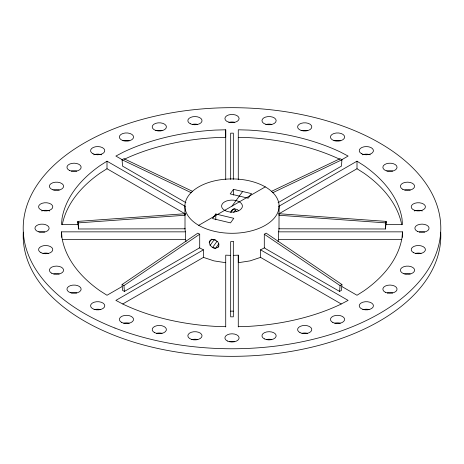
<?xml version="1.0" encoding="UTF-8"?>
<svg xmlns="http://www.w3.org/2000/svg" width="464" height="464" viewBox="0 0 464 464"><rect width="100%" height="100%" fill="white"/><g stroke="black" fill="none" stroke-linecap="round" stroke-linejoin="round"><path stroke-width="0.7" d="M225.724 179.62L225.724 129.787L215.255 130.082A170.804 98.612 0 0 0 123.639 151.995L115.878 156.055L122.757 160.028M238.276 326.992L238.276 255.159L233.363 255.351M271.481 191.348L340.06 158.682L341.927 159.761L341.469 166.1L278.093 202.693M339.596 291.421L340.06 285.615L341.927 284.536L266.162 233.137L264.294 234.216L264.294 247.759L266.179 249.035L339.596 291.421L341.469 290.342L341.927 284.536M277.948 241.448L278.649 239.401L278.649 231.849L402.497 231.849L401.986 237.887A170.804 98.612 0 0 1 364.037 290.783L357.002 295.266L341.985 286.595M385.706 225.434L385.485 228.984L278.992 228.798L279.079 206.103A47.079 27.179 0 0 0 208.458 182.567A47.079 27.179 0 0 0 208.458 229.645A47.079 27.179 0 0 0 279.079 206.103M385.851 224.083L386.141 221.386L278.992 213.73L279.079 214.501M385.485 228.984L386.141 221.386M77.859 222.911L185.008 215.255L185.008 213.73L77.859 221.386L78.515 228.984L185.008 228.798L185.008 213.73M279.079 228.224L278.649 231.849M209.235 242.539L210.14 240.265L212.518 239.372L215.534 240.091L218.039 242.15L219.002 244.876L218.039 247.225L215.534 248.304L213.985 247.996L212.518 247.579L210.14 245.334L209.235 242.539L211.694 239.105M230.811 212.205L231.669 210.256L234.413 208.852L237.429 209.571L238.571 210.871M215.789 213.997L212.5 218.579L230.509 222.882L233.798 218.3L215.789 213.997L215.789 219.785M233.491 189.324L230.202 193.906L248.211 198.209L251.5 193.633L233.491 189.324L233.491 195.112M230.95 212.268L233.479 208.742M210.14 245.334L214.258 239.592M233.659 212.553L235.254 210.331L234.697 208.672M217.088 241.21L212.518 247.579L215.534 248.304L218.857 243.67M218.039 247.225L218.863 246.077M232 206.103L242.649 191.516M122.073 284.536L197.838 233.137L199.706 234.216L199.706 247.759L124.404 291.421L122.531 290.342L122.073 284.536L123.94 285.615L124.404 291.421M123.94 285.615L199.706 234.216M185.194 206.323L106.998 161.182L99.963 165.665A170.804 98.612 0 0 0 62.014 218.556L61.503 224.599L78.161 224.599M106.998 161.182L106.998 168.734L99.963 173.217A170.804 98.612 0 0 0 62.269 224.738M185.907 202.693L122.531 166.1L122.073 159.761L123.94 158.682L192.519 191.348M198.708 225.324L265.292 186.882M122.015 286.595L106.998 295.266L99.963 290.783A170.804 98.612 0 0 1 62.014 237.887L61.503 231.849L185.351 231.849L185.351 239.401L186.052 241.448M341.243 160.028L348.122 156.055L340.356 151.995A170.804 98.612 0 0 0 248.745 130.082L238.276 129.787L238.276 179.62M122.757 303.972L203.452 257.387L203.452 249.829L115.878 300.394L123.644 304.454A170.804 98.612 0 0 0 215.255 326.36L225.724 326.662M278.806 206.323L357.002 161.182L364.037 165.665A170.804 98.612 0 0 1 401.986 218.556L402.497 224.599L385.839 224.599M278.806 213.875L357.002 168.734L357.002 161.182M264.712 247.735L260.548 249.829L260.548 257.387L341.243 303.972M272.693 192.74L341.927 159.761M260.548 257.387L250.015 260.89L238.276 262.711L238.276 255.159M238.276 326.662L248.745 326.36A170.804 98.612 0 0 0 340.356 304.454L348.122 300.394L260.548 249.829M62.228 239.401L185.351 239.401M278.649 239.401L401.772 239.401M230.678 311.141L233.322 311.141M238.276 137.338L248.745 137.64A170.804 98.612 0 0 1 339.741 159.256M230.637 255.351L225.724 255.159L225.724 326.992M278.992 215.255L386.141 222.911M225.724 262.711L213.985 260.89L203.452 257.387M215.534 240.091L212.518 239.372M203.452 249.829L199.288 247.735M122.073 159.761L191.307 192.74M106.998 168.734L185.194 213.875M357.002 168.734L364.037 173.217A170.804 98.612 0 0 1 401.731 224.738M264.294 234.216L340.06 285.615M235.254 210.331L236.721 211.619M185.351 231.849L184.921 228.224M77.859 221.386L78.149 224.083M78.294 225.434L78.515 228.984M402.497 231.849L402.497 237.342M233.322 179.411L233.322 133.156L230.678 133.156L230.678 179.411M225.724 129.787L225.724 137.338L215.255 137.64A170.804 98.612 0 0 0 124.259 159.256M184.921 206.103L184.921 214.501M61.503 231.849L61.503 237.342M440.707 232.191A208.8 120.547 0 0 1 232 356.329A208.8 120.547 0 0 1 23.293 232.191M93.728 154.814A7.105 4.101 0 0 1 101.616 154.814M71.328 171.054A7.105 4.101 0 0 1 76.763 171.054M123.743 140.795A7.105 4.101 0 0 1 129.178 140.795M53.772 190.014A7.105 4.101 0 0 1 59.212 190.014M156.583 130.657A7.105 4.101 0 0 1 162.023 130.657M41.737 210.969A7.105 4.101 0 0 1 49.631 210.969M229.28 122.31A7.105 4.101 0 0 1 234.72 122.31M192.224 124.416A7.105 4.101 0 0 1 197.658 124.416M42.966 253.385A7.105 4.101 0 0 1 48.401 253.385M39.312 231.988A7.105 4.101 0 0 1 44.753 231.988M53.772 273.957A7.105 4.101 0 0 1 59.212 273.957M362.384 154.814A7.105 4.101 0 0 1 370.272 154.814M334.822 140.795A7.105 4.101 0 0 1 340.257 140.795M94.952 309.54A7.105 4.101 0 0 1 100.392 309.54M71.328 292.923A7.105 4.101 0 0 1 76.763 292.923M301.977 130.657A7.105 4.101 0 0 1 307.417 130.657M266.342 124.416A7.105 4.101 0 0 1 271.776 124.416M387.237 171.054A7.105 4.101 0 0 1 392.672 171.054M414.369 210.969A7.105 4.101 0 0 1 422.263 210.969M156.583 333.314A7.105 4.101 0 0 1 162.023 333.314M123.743 323.182A7.105 4.101 0 0 1 129.178 323.182M404.788 190.014A7.105 4.101 0 0 1 410.228 190.014M229.28 341.666A7.105 4.101 0 0 1 234.72 341.666M192.224 339.555A7.105 4.101 0 0 1 197.658 339.555M415.599 253.385A7.105 4.101 0 0 1 421.034 253.385M419.247 231.988A7.105 4.101 0 0 1 424.688 231.988M266.342 339.555A7.105 4.101 0 0 1 271.776 339.555M404.788 273.957A7.105 4.101 0 0 1 410.228 273.957M363.608 309.54A7.105 4.101 0 0 1 369.048 309.54M334.822 323.182A7.105 4.101 0 0 1 340.257 323.182M301.977 333.314A7.105 4.101 0 0 1 307.417 333.314M387.237 292.923A7.105 4.101 0 0 1 392.672 292.923M233.322 241.622L230.678 241.622L230.678 316.837L233.322 316.837L233.322 241.622M114.968 328.054A208.8 120.547 0 0 0 440.266 236.826A208.8 120.547 0 0 0 140.766 119.793A208.8 120.547 0 0 0 114.968 328.054M92.991 153.752A7.105 4.101 0 0 0 104.638 151.473A7.105 4.101 0 0 0 95.387 146.786A7.105 4.101 0 0 0 92.991 153.752M69.362 170.375A7.105 4.101 0 0 0 81.014 168.09A7.105 4.101 0 0 0 71.763 163.409A7.105 4.101 0 0 0 69.362 170.375M122.908 140.58A7.105 4.101 0 0 0 133.562 137.031A7.105 4.101 0 0 0 122.908 133.481A7.105 4.101 0 0 0 122.908 140.58M52.942 189.805A7.105 4.101 0 0 0 63.597 186.25A7.105 4.101 0 0 0 52.942 182.7A7.105 4.101 0 0 0 52.942 189.805M155.753 130.448A7.105 4.101 0 0 0 166.408 126.892A7.105 4.101 0 0 0 155.753 123.343A7.105 4.101 0 0 0 155.753 130.448M386.402 170.839A7.105 4.101 0 0 0 397.056 167.289A7.105 4.101 0 0 0 386.402 163.74A7.105 4.101 0 0 0 386.402 170.839M361.642 153.752A7.105 4.101 0 0 0 373.294 151.473A7.105 4.101 0 0 0 364.043 146.786A7.105 4.101 0 0 0 361.642 153.752M333.987 140.58A7.105 4.101 0 0 0 344.642 137.031A7.105 4.101 0 0 0 333.987 133.481A7.105 4.101 0 0 0 333.987 140.58M121.777 322.497A7.105 4.101 0 0 0 133.423 320.218A7.105 4.101 0 0 0 124.178 315.532A7.105 4.101 0 0 0 121.777 322.497M94.122 309.326A7.105 4.101 0 0 0 104.777 305.776A7.105 4.101 0 0 0 94.122 302.226A7.105 4.101 0 0 0 94.122 309.326M70.493 292.709A7.105 4.101 0 0 0 81.148 289.159A7.105 4.101 0 0 0 70.493 285.604A7.105 4.101 0 0 0 70.493 292.709M42.131 210.378A7.105 4.101 0 0 0 52.786 206.828A7.105 4.101 0 0 0 42.131 203.273A7.105 4.101 0 0 0 42.131 210.378M190.257 123.737A7.105 4.101 0 0 0 201.904 121.452A7.105 4.101 0 0 0 192.659 116.771A7.105 4.101 0 0 0 190.257 123.737M228.45 122.096A7.105 4.101 0 0 0 239.105 118.546A7.105 4.101 0 0 0 228.45 114.997A7.105 4.101 0 0 0 228.45 122.096M265.507 124.207A7.105 4.101 0 0 0 276.167 120.652A7.105 4.101 0 0 0 265.507 117.102A7.105 4.101 0 0 0 265.507 124.207M38.477 231.774A7.105 4.101 0 0 0 49.138 228.224A7.105 4.101 0 0 0 38.477 224.675A7.105 4.101 0 0 0 38.477 231.774M41 252.706A7.105 4.101 0 0 0 52.647 250.421A7.105 4.101 0 0 0 43.401 245.734A7.105 4.101 0 0 0 41 252.706M51.811 273.279A7.105 4.101 0 0 0 63.458 270.993A7.105 4.101 0 0 0 54.207 266.313A7.105 4.101 0 0 0 51.811 273.279M301.148 130.448A7.105 4.101 0 0 0 311.802 126.892A7.105 4.101 0 0 0 301.148 123.343A7.105 4.101 0 0 0 301.148 130.448M154.616 332.636A7.105 4.101 0 0 0 166.269 330.351A7.105 4.101 0 0 0 157.018 325.67A7.105 4.101 0 0 0 154.616 332.636M191.388 339.346A7.105 4.101 0 0 0 202.043 335.791A7.105 4.101 0 0 0 191.388 332.241A7.105 4.101 0 0 0 191.388 339.346M402.822 189.335A7.105 4.101 0 0 0 414.474 187.05A7.105 4.101 0 0 0 405.223 182.369A7.105 4.101 0 0 0 402.822 189.335M414.764 210.378A7.105 4.101 0 0 0 425.424 206.828A7.105 4.101 0 0 0 414.764 203.273A7.105 4.101 0 0 0 414.764 210.378M227.319 340.982A7.105 4.101 0 0 0 238.966 338.703A7.105 4.101 0 0 0 229.715 334.016A7.105 4.101 0 0 0 227.319 340.982M264.376 338.877A7.105 4.101 0 0 0 276.028 336.591A7.105 4.101 0 0 0 266.777 331.911A7.105 4.101 0 0 0 264.376 338.877M417.287 231.304A7.105 4.101 0 0 0 428.933 229.025A7.105 4.101 0 0 0 419.688 224.338A7.105 4.101 0 0 0 417.287 231.304M413.633 252.706A7.105 4.101 0 0 0 425.285 250.421A7.105 4.101 0 0 0 416.034 245.734A7.105 4.101 0 0 0 413.633 252.706M332.856 322.497A7.105 4.101 0 0 0 344.508 320.218A7.105 4.101 0 0 0 335.257 315.532A7.105 4.101 0 0 0 332.856 322.497M300.017 332.636A7.105 4.101 0 0 0 311.663 330.351A7.105 4.101 0 0 0 302.412 325.67A7.105 4.101 0 0 0 300.017 332.636M403.958 273.748A7.105 4.101 0 0 0 414.613 270.193A7.105 4.101 0 0 0 403.958 266.643A7.105 4.101 0 0 0 403.958 273.748M362.778 309.326A7.105 4.101 0 0 0 373.433 305.776A7.105 4.101 0 0 0 362.778 302.226A7.105 4.101 0 0 0 362.778 309.326M385.271 292.239A7.105 4.101 0 0 0 396.917 289.959A7.105 4.101 0 0 0 387.672 285.273A7.105 4.101 0 0 0 385.271 292.239M225.139 210.621A10.405 6.009 0 0 0 242.208 207.275A10.405 6.009 0 0 0 228.653 200.413A10.405 6.009 0 0 0 225.139 210.621"/></g></svg>
